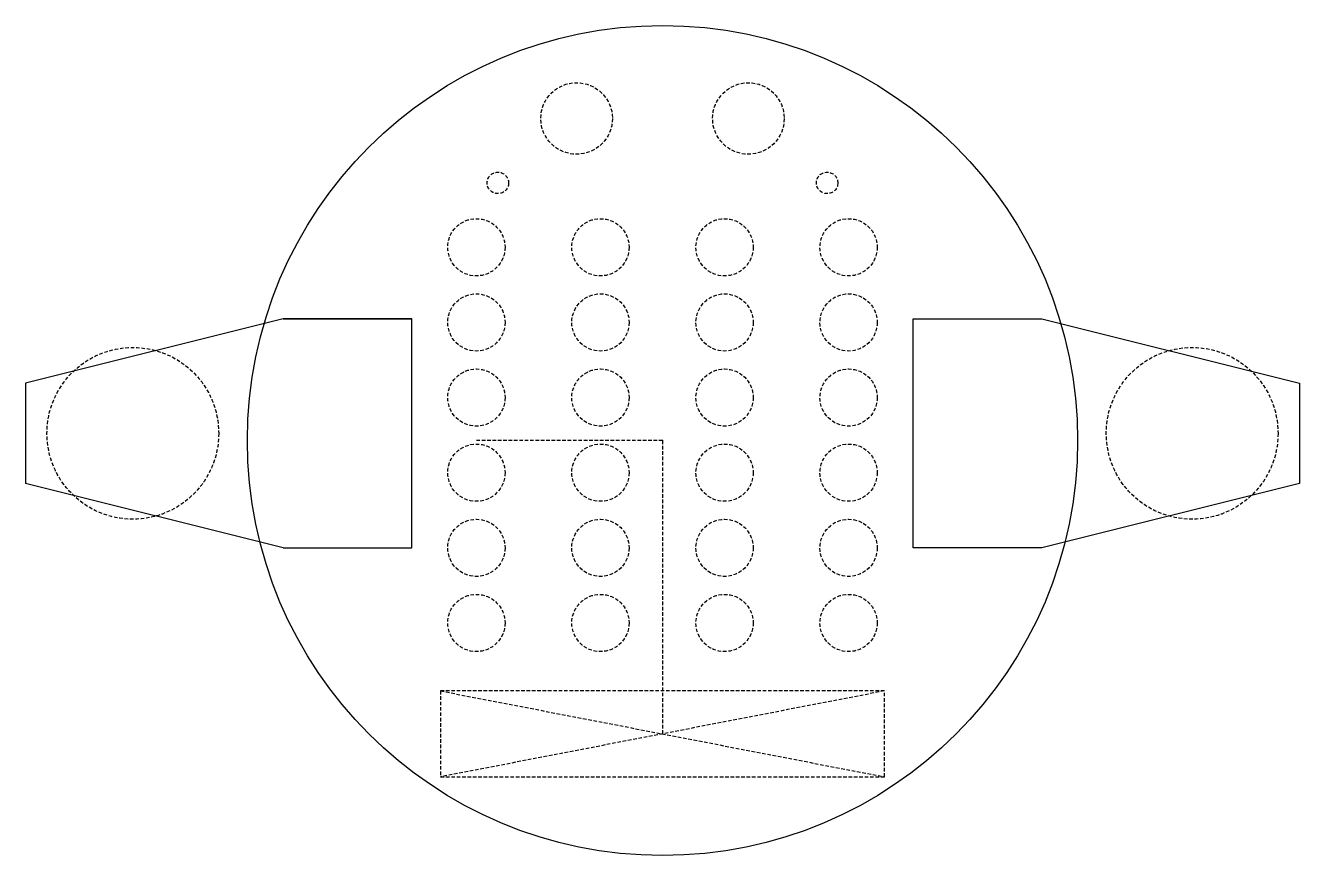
# Model space of a CAD drawing. Header units: millimetres. Extents: x -89 to 89, y -58 to 58.
import ezdxf

# ---------------------------------------------------------------- set-up
doc = ezdxf.new("R2010")
doc.units = ezdxf.units.MM
doc.linetypes.add('DASHED', pattern=[0.75, 0.5, -0.25])
doc.layers.get('0').update_dxf_attribs({"linetype": 'CONTINUOUS'})

msp = doc.modelspace()

# ---------------------------------------------------------------- linework, layer by layer
for p, q in [((-53, 17), (-89, 8)), ((-35, 0), (-35, 17)), ((-35, -15), (-35, 17)), ((-89, 8), (-89, -6)), ((-53, -15), (-89, -6)), ((-53, -15), (-35, -15))]:
    msp.add_line(p, q)
at = {"linetype": 'DASHED'}
for p, q in [((0, 0), (-26, 0)), ((0, 0), (0, -41)), ((31, -35), (-31, -35)), ((-31, -35), (-31, -47)), ((31, -35), (-31, -47)), ((-31, -35), (31, -47)), ((31, -47), (31, -35)), ((-31, -47), (31, -47))]:
    msp.add_line(p, q, dxfattribs=at)
for points in [[(-35, 17), (-53, 17)], [(53, 17), (89, 8), (89, -6), (53, -15), (35, -15), (35, 17)]]:
    msp.add_lwpolyline(points, close=True)
msp.add_circle((0, 0), 58)
for centre, radius in [((-12, 45), 5), ((12, 45), 5), ((-23, 36), 1.5), ((23, 36), 1.5), ((-26, 27), 4), ((-8.67, 27), 4), ((8.67, 27), 4), ((26, 27), 4), ((-26, 16.5), 4), ((-8.67, 16.5), 4), ((8.67, 16.5), 4), ((26, 16.5), 4), ((-74, 1), 12), ((74, 1), 12), ((-26, 6), 4), ((-8.67, 6), 4), ((8.67, 6), 4), ((26, 6), 4), ((-26, -4.5), 4), ((-8.67, -4.5), 4), ((8.67, -4.5), 4), ((26, -4.5), 4), ((-26, -15), 4), ((-8.67, -15), 4), ((8.67, -15), 4), ((26, -15), 4), ((-26, -25.5), 4), ((-8.67, -25.5), 4), ((8.67, -25.5), 4), ((26, -25.5), 4)]:
    msp.add_circle(centre, radius, dxfattribs=at)
for p in [(0, 0), (0, -41)]:
    msp.add_point(p)

doc.saveas('drawing.dxf')
